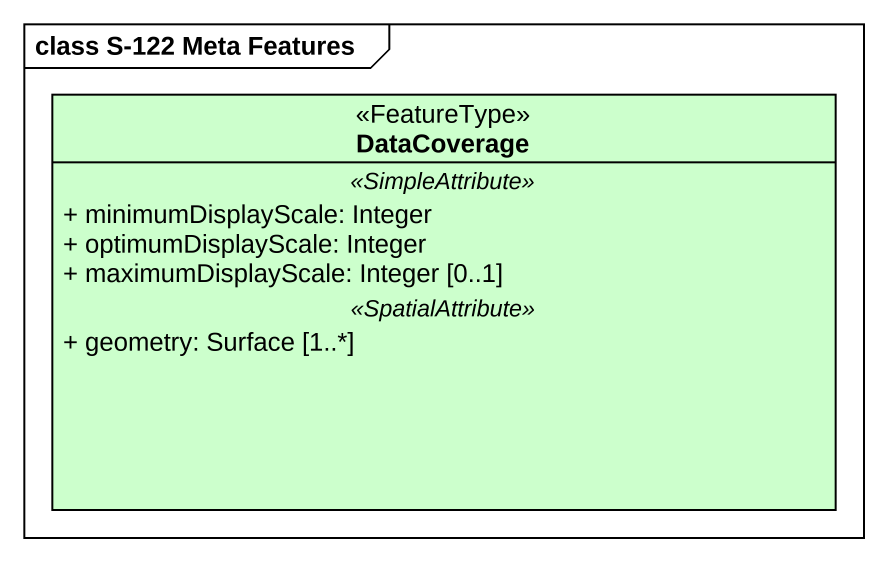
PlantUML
@startuml
mainframe class S-122 Meta Features
hide circle
hide empty members
skinparam classAttributeIconSize 0
class DataCoverage <<FeatureType>> #CCFFCC {
  .. <<SimpleAttribute>> ..
  + minimumDisplayScale: Integer
  + optimumDisplayScale: Integer
  + maximumDisplayScale: Integer [0..1]
  .. <<SpatialAttribute>> ..
  + geometry: Surface [1..*]
}
@enduml
